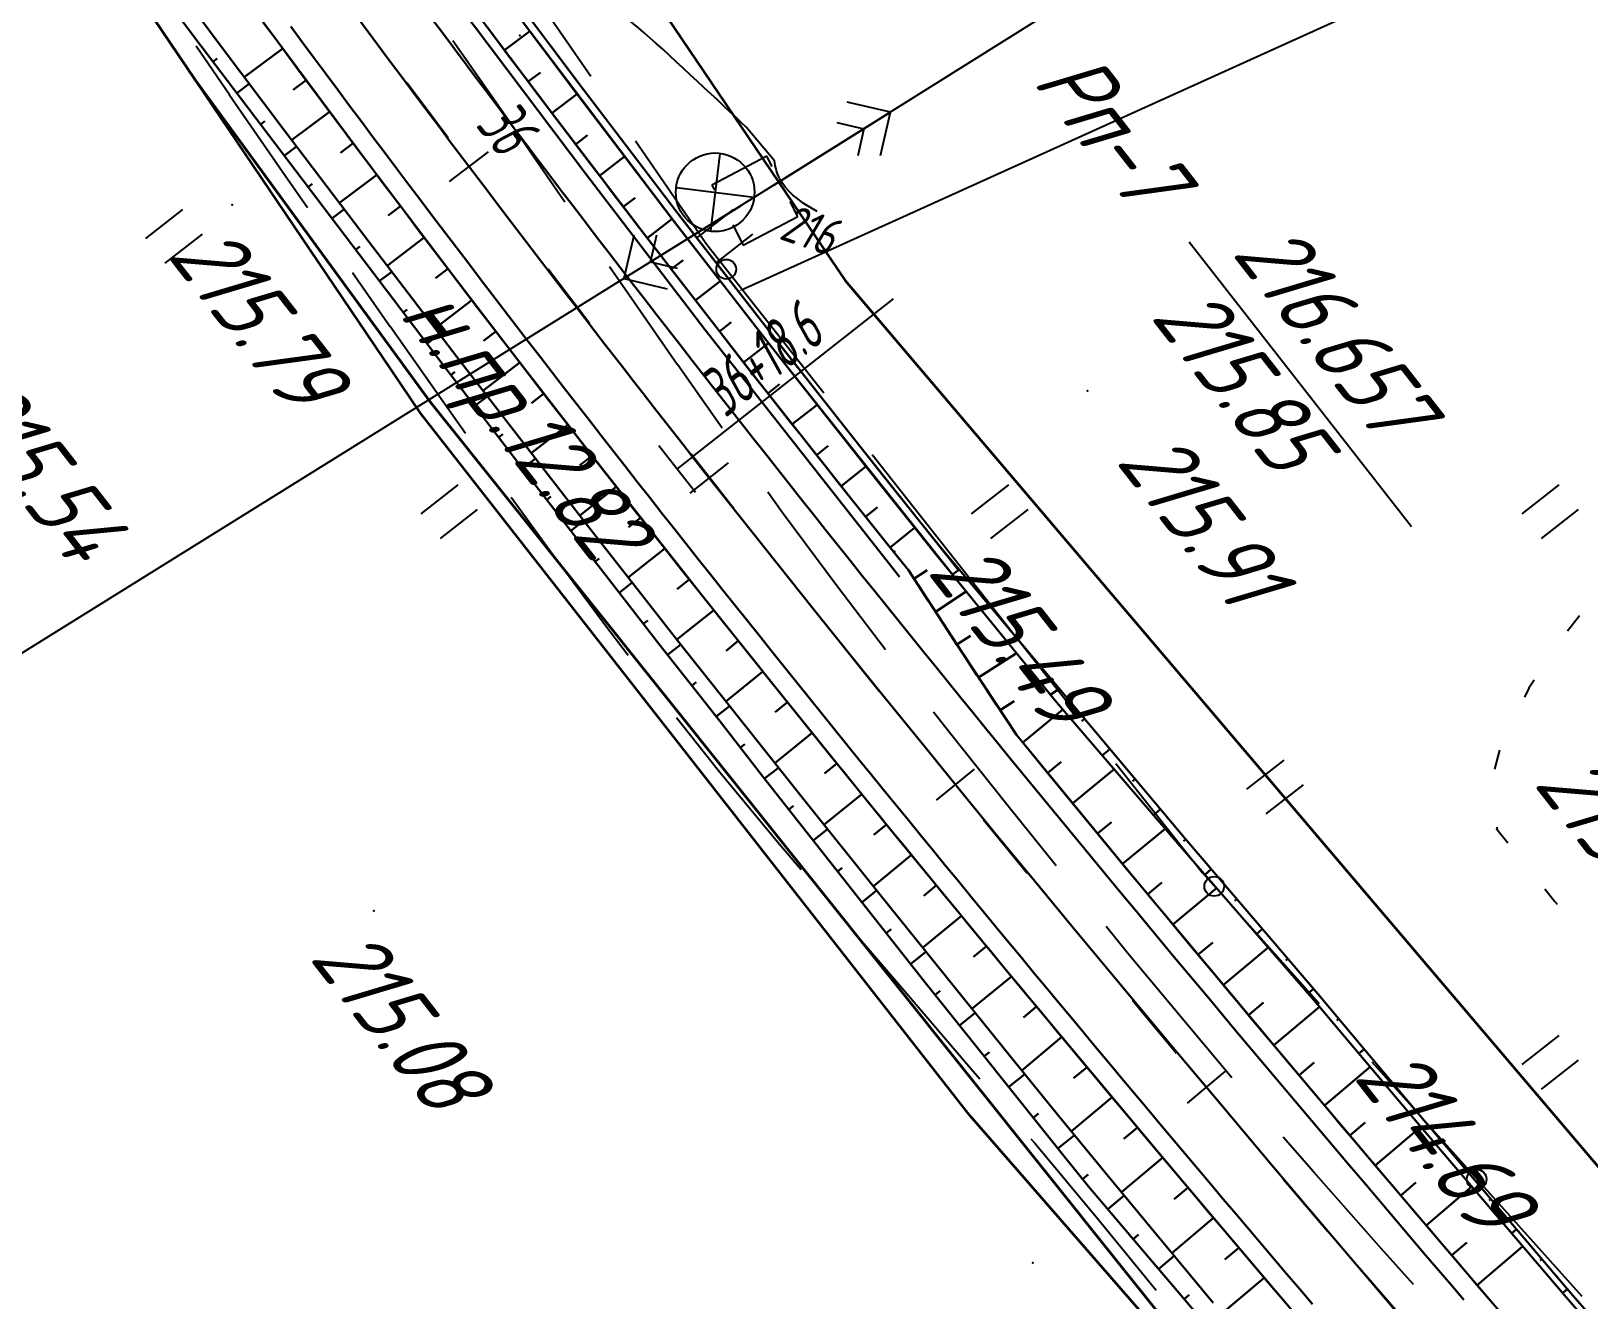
# Model space of a CAD drawing. Header units: millimetres. Extents: x -698 to 8131, y -704 to 4503.
# Drawn here: x 2556.1 to 2635.3, y 2972.9 to 3037.4 of the extents above; entities that cross this region are included whole.
import ezdxf
from ezdxf import colors
from ezdxf.entities.mleader import LeaderData, LeaderLine
from ezdxf.math import Vec2, Vec3

# ---------------------------------------------------------------- set-up
doc = ezdxf.new("R2010")
doc.units = ezdxf.units.MM
doc.linetypes.add('CONTI', pattern=[0])
doc.linetypes.add('STROT', pattern=[1.7, 0.5, -1.2])
for name, color, linetype, lineweight in [('10', 1, 'Continuous', 35), ('КОПИЯ_ОСЬ_13_ОТКОСЫ', 7, 'Continuous', 30), ('Лоток Супер Макси', 80, 'Continuous', 30), ('Огражд-перила', 1, 'ограждение2', 40), ('ОСЬ_ВЕРХ_ПОКРЫТИЯ_ГРАНИЦЫ_ПОЛОС', 7, 'Continuous', 30), ('ОСЬ_ВЕРХ_ПОКРЫТИЯ_ОСЬ', 1, 'Continuous', 30)]:
    doc.layers.add(name, color=color, linetype=linetype, lineweight=lineweight)
for name, color, linetype in [('_Ростелеком', 6, 'Continuous'), ('GOR_BDEFAULT', 212, 'CONTI'), ('NAD_MDEFAULT', 7, 'CONTI'), ('PI_OTDEFAULT', 172, 'CONTI'), ('PI_TTDEFAULT', 5, 'CONTI'), ('PLN_O', 7, 'CONTI'), ('SIT_LDEFAULT', 7, 'CONTI'), ('USLZNDEFAULT', 7, 'CONTI'), ('ZAPSKDEFAULT', 7, 'CONTI'), ('Выноски', 250, 'Continuous'), ('ОСЬ_ВЕРХ_ПОКРЫТИЯ_ОТКОСЫ', 7, 'Continuous'), ('ОСЬ_ВЕРХ_ПОКРЫТИЯ_ПИКЕТЫ', 1, 'Continuous'), ('ОСЬ_ВЕРХ_ПОКРЫТИЯ_РАЗБИВКА_КРИВ', 1, 'Continuous'), ('разметка', 7, 'Continuous')]:
    doc.layers.add(name, color=color, linetype=linetype)
doc.styles.add('eskd', font='isocpeui.ttf', dxfattribs={"width": 1.2})
doc.styles.add('SHRFT', font='isocpeui.ttf', dxfattribs={"width": 3.5})
doc.styles.get("Standard").update_dxf_attribs({"font": 'isocpeui.ttf'})
doc.styles.add('STYLE1', font='isocpeui.ttf', dxfattribs={"width": 0.9})
doc.styles.add('ГОСТ', font='isocpeui.ttf', dxfattribs={"height": 4})
doc.linetypes.add('кабель_связи_проект.', pattern='A,10,-1,["/",STYLE1,S=3,R=0,X=0,Y=-1.5],-4.1', length=15.1)
doc.linetypes.add('ограждение2', pattern='A,0.25,-0.1,[132,ltypeshp.shx,S=0.1,R=0,X=-0.1,Y=0],-0.1,1', length=1.45)

# ---------------------------------------------------------------- blocks, each defined once
blk = doc.blocks.new('BL_2011')
at = {"color": 0}
for p, q in [((0, 0), (0, 2.4)), ((1.6, 0), (1.6, 2.4))]:
    blk.add_line(p, q, dxfattribs=at)
blk = doc.blocks.new('BL_7')
at = {"color": 0}
for p, q in [((-1.4, 1.4), (1.4, -1.4)), ((-1.4, -1.4), (1.4, 1.4))]:
    blk.add_line(p, q, dxfattribs=at)
blk.add_circle((0, 0), 2, dxfattribs=at)

msp = doc.modelspace()

# ---------------------------------------------------------------- linework, layer by layer
at = {"layer": '10'}
for points in [[(2141.803295611162, 3408.073940917063), (2216.553295611162, 3392.803940916579), (2263.273295610901, 3383.663940916914), (2327.333295610957, 3370.89394091643), (2327.943295611292, 3376.593940916616), (2354.993295611106, 3366.483940916281), (2380.913295611032, 3351.073940917063), (2408.593295611199, 3327.213940916728), (2444.313295610938, 3286.753940916765), (2473.713295611311, 3241.113940916169), (2495.673295611274, 3193.463940916728), (2512.753295610883, 3149.973940916504), (2512.753295610883, 3149.973940916504), (2597.503295610883, 3024.693940916244), (2712.633295611236, 2889.223940916504), (2781.313295610938, 2835.203940916952), (2837.993295611106, 2782.753940916765), (2867.963295611311, 2764.363940916169), (2948.253295610883, 2701.493940916989), (2981.853295610976, 2680.243940916989), (3061.583295610957, 2646.563940916355), (3212.79329561092, 2609.873940916877)], [(2700.54329561092, 2872.253940916765), (2645.98329561133, 2933.873940916877), (2603.843295611199, 2982.233940916281), (2584.73329561133, 3006.653940916206), (2575.903295611255, 3017.943940916244), (2574.843295611199, 3019.513940916542), (2545.447431854545, 3062.982344015647), (2518.98329561133, 3099.943940916244), (2500.353295610976, 3115.003940916765), (2486.133295611236, 3135.933940916467), (2472.173295611274, 3192.89394091643), (2452.903295611255, 3232.373940916877), (2449.493295611106, 3239.373940916877), (2421.503295610883, 3277.623940916877), (2391.93329561105, 3307.413940916914), (2338.393295611013, 3338.183940916467), (2299.073295611181, 3355.293940916803), (2224.743295611106, 3370.803940916579), (2162.783295611143, 3383.773940916318), (2086.083295610957, 3399.103940916393)]]:
    msp.add_lwpolyline(points, dxfattribs=at)
at = {"layer": '_Ростелеком', "linetype": 'кабель_связи_проект.', "lineweight": 40, "ltscale": 0.25}
msp.add_lwpolyline([(2116.876156481003, 3393.623534690734), (2299.355841842238, 3355.850462217029), (2338.774586437901, 3338.6578573437), (2391.919747086989, 3307.421727395762), (2421.503295610388, 3277.623940917808), (2449.493295611222, 3239.373940916877), (2449.493295611222, 3239.373940916877), (2459.476743779747, 3220.225919312011), (2472.620299639811, 3193.318393302295), (2491.023295611018, 3138.52394091725), (2518.983295610107, 3099.943940918106), (2545.447431854545, 3062.982344015647), (2564.437854285401, 3034.900728721317), (2576.389516852088, 3018.519705257524), (2615.35607346452, 2969.791587985266), (2659.469522751684, 2919.352421840798), (2688.572642746198, 2886.445778901834), (2711.713444104234, 2861.188269135687)], dxfattribs=at)
at = {"layer": 'GOR_BDEFAULT', "color": 212, "elevation": 216, "flags": 128}
msp.add_lwpolyline([(2596.079031611027, 3028.209671916585), (2595.699031611022, 3028.419670917239), (2595.369031611064, 3028.629677917022), (2595.089031611036, 3028.839676916744), (2594.839031611036, 3029.039673917141), (2594.639031611025, 3029.229676916409), (2594.469031611041, 3029.419670917239), (2594.329031611027, 3029.609673916507), (2594.219031611041, 3029.789673917141), (2594.129031611074, 3029.959671916585), (2594.059031611067, 3030.119675916765), (2594.00903161102, 3030.269676916446), (2593.969031611041, 3030.419670917239), (2593.939031611071, 3030.549675916467), (2593.919031611053, 3030.669670917239), (2593.899031611034, 3030.779671916883), (2592.469031611041, 3032.499672916863), (2592.219031611041, 3032.729676916409), (2591.949031611022, 3032.979676916409), (2591.659031611043, 3033.25967491712), (2591.339031611036, 3033.549675916467), (2591.019031611029, 3033.859673916507), (2590.679031611062, 3034.169670917239), (2590.329031611027, 3034.499672916863), (2589.97903161105, 3034.829674917418), (2589.619031611064, 3035.159676917042), (2589.25903161102, 3035.489678916666), (2588.909031611043, 3035.819672917161), (2588.559031611067, 3036.139672916528), (2588.219031611041, 3036.44967791732), (2587.889031611025, 3036.739678916666), (2587.579031611027, 3037.019676916446), (2587.279031611039, 3037.279671916883), (2586.999031611069, 3037.519676916446), (2586.73903161106, 3037.739678916666), (2586.48903161106, 3037.94967791732), (2586.249031611069, 3038.139672916528), (2586.029031611039, 3038.329674917418), (2585.809031611067, 3038.499672916863), (2585.609031611055, 3038.659676917042), (2585.409031611043, 3038.819672917161), (2585.219031611041, 3038.969673916843), (2585.029031611039, 3039.119675916765), (2584.849031611046, 3039.25967491712), (2584.669031611053, 3039.409676917042), (2584.499031611069, 3039.559677916724), (2584.319031611076, 3039.69967791732), (2584.139031611025, 3039.859673916507), (2583.969031611041, 3040.00967491712), (2583.789031611048, 3040.179672916565), (2583.609031611055, 3040.339676916744), (2583.429031611062, 3040.50967491712), (2583.249031611069, 3040.679672916565), (2583.059031611067, 3040.859673916507), (2582.879031611074, 3041.039673917141), (2582.689031611071, 3041.229676916409), (2582.499031611069, 3041.419670917239), (2582.309031611067, 3041.609673916507), (2582.109031611055, 3041.809677916724), (2581.909031611043, 3042.00967491712), (2581.709031611032, 3042.209671916585), (2581.499031611069, 3042.419670917239), (2581.299031611057, 3042.629677917022), (2581.079031611027, 3042.84967191625), (2580.869031611064, 3043.069672917161), (2580.649031611034, 3043.289673917141), (2580.429031611062, 3043.519676916446), (2580.199031611022, 3043.749672916863), (2579.969031611041, 3043.979676916409), (2579.73903161106, 3044.219673916843), (2579.499031611069, 3044.459671916585), (2579.25903161102, 3044.69967791732), (2579.019031611029, 3044.94967791732), (2578.769031611029, 3045.19967791732), (2578.519031611029, 3045.44967791732), (2578.25903161102, 3045.709671916585), (2578.00903161102, 3045.969673916843), (2577.73903161106, 3046.239678916666), (2577.47903161105, 3046.50967491712), (2577.209031611032, 3046.779671916883), (2576.949031611022, 3047.049675916467), (2576.679031611062, 3047.329674917418), (2576.409031611043, 3047.59967191625), (2576.139031611025, 3047.869675916765), (2575.869031611064, 3048.149674916785), (2575.599031611046, 3048.419670917239), (2575.339031611036, 3048.689675917063), (2575.079031611027, 3048.94967791732), (2574.819031611076, 3049.209671916585), (2574.559031611067, 3049.469673916843), (2574.309031611067, 3049.719673916843), (2574.059031611067, 3049.969673916843), (2573.819031611076, 3050.209671916585), (2573.579031611027, 3050.44967791732), (2573.349031611046, 3050.679672916565), (2573.119031611064, 3050.899674916785), (2572.899031611034, 3051.119675916765), (2572.679031611062, 3051.339676916744), (2572.459031611032, 3051.549675916467), (2572.23903161106, 3051.769676916446), (2572.029031611039, 3051.979676916409), (2571.809031611067, 3052.189675917063), (2571.599031611046, 3052.399674916785), (2571.389031611025, 3052.609673916507), (2571.179031611062, 3052.819672917161), (2570.959031611032, 3053.039673917141), (2570.749031611069, 3053.249672916863), (2570.529031611039, 3053.469673916843), (2570.319031611076, 3053.689675917063), (2570.099031611046, 3053.909676917042), (2569.879031611074, 3054.139672916528), (2569.659031611043, 3054.359673916507), (2569.449031611022, 3054.579674917418), (2569.22903161105, 3054.809677916724), (2569.019031611029, 3055.029671916883), (2568.809031611067, 3055.249672916863), (2568.599031611046, 3055.459671916585), (2568.389031611025, 3055.669670917239), (2568.189031611071, 3055.879677917022), (2567.999031611069, 3056.089676916744), (2567.799031611057, 3056.289673917141), (2567.619031611064, 3056.479676916409), (2567.439031611071, 3056.669670917239), (2567.25903161102, 3056.839676916744), (2567.099031611046, 3057.019676916446), (2566.929031611062, 3057.179672916565), (2566.779031611039, 3057.339676916744), (2566.629031611074, 3057.489678916666), (2566.48903161106, 3057.629677917022), (2566.359031611055, 3057.769676916446), (2566.22903161105, 3057.899674916785), (2566.119031611064, 3058.019676916446), (2566.00903161102, 3058.129677917022), (2565.909031611043, 3058.229676916409), (2565.809031611067, 3058.319672917161), (2565.72903161105, 3058.409676917042), (2565.659031611043, 3058.479676916409)], dxfattribs=at)
at = {"layer": 'NAD_MDEFAULT', "color": 0}
msp.add_line((2614.993733611065, 3026.664251917187), (2626.306513611044, 3012.184553916711), dxfattribs=at)
at = {"layer": 'PI_TTDEFAULT', "color": 5}
for p in [(2580.949031611022, 3037.159676917042, 215.868), (2566.319031611076, 3028.539673917141, 215.794), (2609.819031611076, 3019.089676916744, 215.912), (2600.00903161102, 3010.919670917239, 215.491), (2630.649031611034, 2996.799675916467, 215.449), (2573.529031611039, 2992.639672916528, 215.081), (2607.049031611057, 2974.739678916666, 214.842)]:
    msp.add_point(p, dxfattribs=at)
at = {"layer": 'PLN_O'}
for p, q in [((2575.47903161105, 3048.249672916863), (2584.569031611076, 3035.079674917418)), ((2586.839031611036, 3031.789673917141), (2590.469031611041, 3026.519676916446)), ((2590.469031611041, 3026.519676916446), (2596.409031611043, 3018.989678916666)), ((2598.879031611074, 3015.839676916744), (2608.789031611048, 3003.279671916883)), ((2611.269031611029, 3000.139672916528), (2615.669031611053, 2994.569672917161)), ((2615.669031611053, 2994.569672917161), (2621.609031611055, 2987.939675917063)), ((2624.279031611039, 2984.959671916585), (2634.959031611032, 2973.049675916467))]:
    msp.add_line(p, q, dxfattribs=at)
for centre in [(2591.449031611022, 3025.269676916446), (2616.269031611029, 2993.889672916528), (2629.619031611064, 2978.999672916863)]:
    msp.add_circle(centre, 0.5, dxfattribs=at)
at = {"layer": 'SIT_LDEFAULT', "color": 7}
for p, q in [((2627.109031611055, 3050.379677917022), (2593.029031611039, 3029.00967491712)), ((2578.419031611053, 3035.629677917022), (2577.539031611048, 3036.879677917022)), ((2564.48903161106, 3036.629677917022), (2566.179031611062, 3034.149674916785)), ((2581.079031611027, 3031.839676916744), (2578.429031611062, 3035.629677917022)), ((2566.169031611053, 3034.149674916785), (2569.019031611029, 3030.029671916883)), ((2599.809031611067, 3033.25967491712), (2597.599031611046, 3033.769676916446)), ((2593.879031611074, 3029.539673917141), (2599.809031611067, 3033.25967491712)), ((2599.299031611057, 3031.049675916467), (2599.809031611067, 3033.25967491712)), ((2597.069031611076, 3032.729676916409), (2598.449031611022, 3032.409676917042)), ((2598.449031611022, 3032.409676917042), (2598.139031611025, 3031.029671916883)), ((2583.249031611069, 3028.679672916565), (2581.069031611076, 3031.829674917418)), ((2593.519031611029, 3031.00967491712), (2590.719031611041, 3029.549675916467)), ((2593.789031611048, 3030.489678916666), (2593.519031611029, 3031.00967491712)), ((2569.019031611029, 3030.029671916883), (2570.159031611043, 3028.399674916785)), ((2593.029031611039, 3029.00967491712), (2389.099031611046, 2902.179672916565)), ((2590.719031611041, 3029.549675916467), (2590.789031611048, 3029.429672916565)), ((2590.779031611039, 3029.429672916565), (2590.849031611046, 3029.299675916467)), ((2592.179031611062, 3028.479676916409), (2586.23903161106, 3024.789673917141)), ((2595.099031611046, 3027.94967791732), (2594.709031611032, 3028.709671916585)), ((2591.779031611039, 3027.529671916883), (2592.309031611067, 3026.499672916863)), ((2592.309031611067, 3026.499672916863), (2595.099031611046, 3027.94967791732)), ((2586.749031611069, 3026.989678916666), (2586.23903161106, 3024.789673917141)), ((2587.599031611046, 3025.629677917022), (2587.919031611053, 3027.00967491712)), ((2588.969031611041, 3025.309677916724), (2587.599031611046, 3025.629677917022)), ((2572.439031611071, 3025.109673916507), (2574.349031611046, 3022.369675916765)), ((2586.329031611027, 3024.219673916843), (2585.519031611029, 3025.389672916528)), ((2586.23903161106, 3024.789673917141), (2588.439031611071, 3024.269676916446)), ((2588.959031611032, 3020.419670917239), (2586.329031611027, 3024.219673916843)), ((2574.359031611055, 3022.369675916765), (2577.059031611067, 3018.539673917141)), ((2591.249031611069, 3017.179672916565), (2588.969031611041, 3020.429672916565)), ((2577.049031611057, 3018.539673917141), (2578.189031611071, 3016.929672916565)), ((2594.319031611076, 3012.879677917022), (2593.569031611076, 3013.929672916565)), ((2580.50903161102, 3013.679672916565), (2582.48903161106, 3010.94967791732)), ((2597.069031611076, 3009.169670917239), (2594.319031611076, 3012.879677917022)), ((2582.48903161106, 3010.94967791732), (2585.269031611029, 3007.19967791732)), ((2599.549031611057, 3005.919670917239), (2597.069031611076, 3009.169670917239)), ((2634.849031611046, 3007.649674916785), (2634.23903161106, 3006.859673916507)), ((2585.269031611029, 3007.19967791732), (2586.469031611041, 3005.639672916528)), ((2632.549031611057, 3004.369675916765), (2632.279031611039, 3003.959671916585)), ((2632.279031611039, 3003.959671916585), (2632.049031611057, 3003.50967491712)), ((2602.799031611057, 3001.719673916843), (2601.999031611069, 3002.749672916863)), ((2588.919031611053, 3002.469673916843), (2591.059031611067, 2999.779671916883)), ((2605.789031611048, 2997.959671916585), (2602.809031611067, 3001.719673916843)), ((2630.779031611039, 3000.809677916724), (2630.519031611029, 2999.839676916744)), ((2591.059031611067, 2999.779671916883), (2594.159031611043, 2996.039673917141)), ((2608.23903161106, 2994.929672916565), (2605.789031611048, 2997.959671916585)), ((2630.639031611025, 2996.899674916785), (2630.659031611043, 2996.799675916467)), ((2630.649031611034, 2996.799675916467), (2631.199031611022, 2996.09967191625)), ((2594.159031611043, 2996.039673917141), (2595.25903161102, 2994.749672916863)), ((2633.079031611027, 2993.75967491712), (2633.569031611076, 2993.139672916528)), ((2633.569031611076, 2993.139672916528), (2633.709031611032, 2992.979676916409)), ((2597.839031611036, 2991.69967791732), (2600.619031611064, 2988.44967791732)), ((2611.899031611034, 2990.459671916585), (2610.769031611029, 2991.839676916744)), ((2614.999031611069, 2986.749672916863), (2611.899031611034, 2990.459671916585)), ((2600.619031611064, 2988.44967791732), (2603.899031611034, 2984.629677917022)), ((2617.169031611053, 2984.159676917042), (2614.98903161106, 2986.739678916666)), ((2603.899031611034, 2984.629677917022), (2604.349031611046, 2984.09967191625)), ((2606.949031611022, 2981.059677916724), (2607.159031611043, 2980.809677916724)), ((2607.159031611043, 2980.809677916724), (2610.349031611046, 2976.989678916666)), ((2621.329031611027, 2979.34967191625), (2619.779031611039, 2981.129677917022)), ((2624.75903161102, 2975.479676916409), (2621.329031611027, 2979.34967191625)), ((2610.349031611046, 2976.989678916666), (2613.319031611076, 2973.359673916507)), ((2626.409031611043, 2973.639672916528), (2624.75903161102, 2975.479676916409))]:
    msp.add_line(p, q, dxfattribs=at)
at = {"layer": 'КОПИЯ_ОСЬ_13_ОТКОСЫ'}
for points in [[(2553.310199446181, 3072.184972728748), (2555.467914289931, 3069.05570026781), (2560.906390852431, 3061.24466511156), (2565.862689680556, 3054.249669994373), (2570.878802961806, 3047.297521556873), (2574.222064680556, 3043.57620808031), (2577.583881086806, 3039.871740306873), (2582.577289289931, 3033.214147533435), (2587.626117414931, 3026.598546947498), (2592.729877180556, 3020.025182689685), (2597.888324446181, 3013.494787181873), (2599.582172102431, 3011.373327220935), (2600.714496321181, 3009.961217845935), (2603.452045149306, 3005.771764720935), (2606.209125227431, 3001.591222728748), (2612.243549055556, 2994.259557689685), (2619.550677961806, 2985.509923900623), (2622.000629133681, 2982.603795970935), (2625.071674055556, 2978.977453197498), (2628.151996321181, 2975.357580150623), (2631.859027571181, 2971.021398509998)], [(2555.423993816445, 3050.835687191371), (2556.418075042156, 3049.364886647235), (2556.418075044048, 3049.364886644441), (2557.27746663978, 3048.164230590831), (2561.208680018686, 3042.746902709972), (2562.399964198374, 3041.124252563488), (2565.66760335853, 3036.72544885255), (2568.958863124155, 3032.344284301769), (2573.291321620249, 3026.647964721691), (2577.963440760874, 3020.529098754894), (2582.681519374155, 3014.445602661144), (2584.210877284311, 3012.479721313488), (2587.280579432749, 3008.554153686534), (2588.976014003061, 3006.396896606456), (2590.676697596811, 3004.244278198253), (2595.254090174936, 2998.481857543956), (2599.272400721811, 2993.451492553722), (2605.885071620249, 2985.261795288097), (2608.303284510874, 2982.296768432628), (2610.727845057749, 2979.338150268566), (2613.160706385874, 2976.387466674816), (2616.209534510874, 2972.707168823253)], [(2563.172700639223, 3044.305546797026), (2567.609008306017, 3038.224220856238), (2573.174437993517, 3030.740822418738), (2578.808227056017, 3023.3088155828), (2584.510375493517, 3015.929054840613), (2590.280150884142, 3008.601906403113), (2593.714232915392, 3004.310036285925), (2597.163939946642, 3000.030739410925), (2600.014037602892, 2996.5295187078), (2606.084105962267, 2989.154396637488), (2613.428588384142, 2980.360329254675), (2615.889281743517, 2977.44113980155), (2618.973266118517, 2973.799904449988), (2622.064818852892, 2970.166481598425)], [(2578.818984244999, 3040.891600201983), (2583.853258974579, 3034.1795210579), (2588.89399081913, 3027.574529222358), (2593.989565252579, 3021.01170722596), (2599.141276981643, 3014.489838647801), (2600.831471695876, 3012.372953815531), (2602.011377129724, 3010.901506417576)], [(2579.138979316418, 3041.131606773618), (2584.172251395727, 3034.420864439714), (2589.210959170179, 3027.818524791073), (2594.304487270585, 3021.258338360261), (2599.454515115494, 3014.738601514283), (2601.143796594222, 3012.622860464412), (2602.323440212253, 3011.151739574183)], [(2562.940874949758, 3039.014721028652), (2564.750794276499, 3036.60630822755), (2567.796570643686, 3032.594894653331), (2577.029663905405, 3020.418960815441), (2581.432862147592, 3014.692947631847), (2583.55090413978, 3011.962082153331), (2584.061219081186, 3011.306320434581), (2584.930725917124, 3010.196304565441), (2588.024475917124, 3006.225082641613), (2591.136536463999, 3002.268203979503), (2593.303894862436, 2999.491256958019), (2597.393128260874, 2994.281509643566), (2601.499329432749, 2989.085159545909), (2608.677430018686, 2980.114700561534), (2609.879578456186, 2978.625381713878), (2612.352356776499, 2975.705276733409), (2615.450867518686, 2972.063675170909)], [(2580.174213118056, 3036.403478588123), (2581.461035022649, 3037.369016538519)], [(2565.346253260874, 3035.818771606456), (2565.562012538217, 3035.982101684581)], [(2568.894164556017, 3036.483498199988), (2566.934203618517, 3035.033547028113)], [(2581.376117414931, 3034.804967845935), (2581.996478743056, 3035.272130931873)], [(2566.554871424936, 3034.225265747081), (2567.18274007728, 3034.702469116222)], [(2570.085326665392, 3034.876808746863), (2569.432982915392, 3034.39231167655)], [(2582.581195539931, 3033.208776439685), (2583.857317527922, 3034.174203038361)], [(2567.766663417124, 3032.634170776378), (2567.975586756967, 3032.793625122081)], [(2571.279418462267, 3033.272560699988), (2569.348510259142, 3031.832008942175)], [(2583.789691633681, 3031.615026439685), (2584.399066633681, 3032.07816120531)], [(2568.975403651499, 3031.040756469738), (2569.593628749155, 3031.509689575206)], [(2572.476928227892, 3031.670754059363), (2571.834105962267, 3031.189308746863)], [(2585.001117414931, 3030.023717845935), (2586.280118134417, 3030.999549294036)], [(2570.184021815561, 3029.447281127941), (2570.390137538217, 3029.603592163097)], [(2573.677611821642, 3030.071144684363), (2571.775756352892, 3028.640724762488)], [(2586.215717024306, 3028.434850658435), (2586.822162336806, 3028.89945026781)], [(2571.39270101478, 3027.853805786144), (2572.015137538217, 3028.325912719738)], [(2574.881225102892, 3028.473976715613), (2574.248412602892, 3027.995949371863)], [(2587.433734602431, 3026.848424877185), (2588.703002980843, 3027.824785168428)], [(2572.601319178842, 3026.260330444347), (2572.808777674936, 3026.417709594738)], [(2576.088256352892, 3026.879250153113), (2574.201537602892, 3025.4484640203)], [(2588.654681868056, 3025.264440502185), (2589.257953352431, 3025.730382884998)], [(2573.805725917124, 3024.663650756847), (2574.436097010874, 3025.139877563488)], [(2577.298217290392, 3025.28684292655), (2576.670287602892, 3024.808571442175)], [(2589.879047102431, 3023.682897533435), (2591.150038381214, 3024.668862990249)], [(2578.511596196642, 3023.696755035925), (2576.633666509142, 3022.2609640203)], [(2575.012879237436, 3023.069046264659), (2575.222718104624, 3023.228164917003)], [(2591.106342024306, 3022.103795970935), (2591.706195539931, 3022.570959056873)], [(2576.223084315561, 3021.476730590831), (2576.861878260874, 3021.963180786144)], [(2579.727904790392, 3022.10910855155), (2579.102904790392, 3021.629372223425)], [(2592.337054914931, 3020.527257884998), (2593.599239275112, 3021.514425800327)], [(2580.947387212267, 3020.523903473425), (2579.078246587267, 3019.083107574988)], [(2577.436280116342, 3019.886703735363), (2577.648926600717, 3020.049270874034)], [(2593.570697493056, 3018.953039134998), (2594.166644758681, 3019.421056713123)], [(2578.652527674936, 3018.299026733409), (2579.300049647592, 3018.796036010753)], [(2582.169799321642, 3018.94113980155), (2581.547729009142, 3018.45969448905)], [(2594.807513899306, 3017.38138386156), (2596.070471507488, 3018.377360073995)], [(2583.395629399767, 3017.360695465613), (2581.535277837267, 3015.914894684363)], [(2579.871765956186, 3016.713669067394), (2580.087342128061, 3016.87974572755)], [(2596.047504133681, 3015.812169994373), (2596.641498274306, 3016.282628978748)], [(2581.094055995249, 3015.130630737316), (2581.750550135874, 3015.638504272472)], [(2584.624389165392, 3015.782814606238), (2584.005248540392, 3015.299660309363)], [(2597.290668196181, 3014.245519603748), (2598.545919812595, 3015.243537888076)], [(2585.856322759142, 3014.2072530828), (2583.999145024767, 3012.752052887488)], [(2582.319397792124, 3013.549911743175), (2582.538025721811, 3013.719497924816)], [(2598.537494368056, 3012.68167683031), (2599.144427961806, 3013.166295970935)], [(2583.545105799936, 3011.969558959972), (2584.207886561655, 3012.483566528331)], [(2587.091430181017, 3012.634132965613), (2586.473266118517, 3012.147804840613)], [(2599.786029524306, 3011.11917683031), (2601.03420698863, 3012.120124808658)], [(2584.776306971811, 3010.393448120128), (2584.996399745249, 3010.565841918956)], [(2588.329467290392, 3011.063454254675), (2586.468139165392, 3009.593117340613)], [(2602.011377129724, 3010.901506417576), (2608.252826399306, 3003.260900463123), (2614.420551008681, 2996.063878978748), (2621.263080305556, 2988.189611400623), (2623.706927961806, 2985.287267650623), (2626.771381086806, 2981.665319408435), (2634.163715071181, 2972.996252025623), (2638.519672102431, 2967.971349681873)], [(2602.011377129724, 3010.901506417576), (2608.252759628396, 3003.260945176851), (2614.420514755349, 2996.063908433687), (2621.263013534646, 2988.189640855562), (2623.706983261209, 2985.287236070405), (2626.771329574685, 2981.665287828218), (2634.163617782693, 2972.996250962984), (2638.519651107888, 2967.971348619234)], [(2602.323440212253, 3011.151739574183), (2614.765729599099, 2996.350041246187), (2621.540937118631, 2988.423130845796), (2623.977262191873, 2985.515324449312), (2627.03216331492, 2981.886509752046), (2634.402051620584, 2973.20056614853), (2638.786908798318, 2968.201481675874)], [(2600.996722883681, 3009.529577220935), (2601.662494368056, 3009.964635814685)], [(2586.003846034311, 3008.814468627941), (2586.671082362436, 3009.333542114269)], [(2589.570678227892, 3009.495216949988), (2588.951293462267, 3009.003883942175)], [(2602.090717024306, 3007.855260814685), (2603.661396262081, 3008.881589799333)], [(2587.233338221811, 3007.236984497081), (2587.455384120249, 3007.410415893566)], [(2590.815795415392, 3007.930153473425), (2588.944701665392, 3006.4367452703)], [(2603.184711164931, 3006.181066478748), (2603.869037336806, 3006.628332103748)], [(2588.465638026499, 3005.661789184581), (2589.139588221811, 3006.189956909191)], [(2592.064574712267, 3006.367775543738), (2591.441527837267, 3005.869118317175)], [(2604.284076399306, 3004.51029011156), (2606.216583688472, 3005.753611291904)], [(2589.700867518686, 3004.088821655284), (2589.925232753061, 3004.265304809581)], [(2593.315062993517, 3004.806984528113), (2591.430785649767, 3003.294899567175)], [(2608.414594345193, 3003.957371568452), (2607.975644760232, 3003.661152696382)], [(2590.939026698374, 3002.518142944347), (2591.620423182749, 3003.056259399425)], [(2594.567992681017, 3003.248024567175), (2593.940551274767, 3002.743141754675)], [(2605.385150618056, 3002.840612377185), (2606.095355696181, 3003.30911823656)], [(2606.528949446181, 3001.20267292406), (2608.574115461806, 3002.885900463123)], [(2609.666303329568, 3002.399983262788), (2609.53133934031, 3002.286213731538)], [(2592.171082362436, 3000.942703491222), (2592.399231776499, 3001.120773559581)], [(2595.822631352892, 3001.6906515203), (2593.922973149767, 3000.157692535925)], [(2610.955274276834, 3000.870747422945), (2610.575483017068, 3000.550618028413)], [(2593.401795253061, 2999.366195922863), (2594.110901698374, 2999.920974975597)], [(2597.079711431017, 3000.134865387488), (2596.447143071642, 2999.623146637488)], [(2607.799945539931, 2999.658361400623), (2608.481586164931, 3000.219518627185)], [(2609.070941633681, 2998.114171947498), (2611.177631086806, 2999.848058666248)], [(2612.244245224099, 2999.34152684189), (2612.117643051248, 2999.234806871187)], [(2594.634949549936, 2997.791610961925), (2594.871155604624, 2997.976791625988)], [(2598.341918462267, 2998.583595856238), (2596.421508306017, 2997.020363434363)], [(2610.341937727431, 2996.569982494373), (2611.044086164931, 2997.147863353748)], [(2613.533216171365, 2997.812291002046), (2613.178449325662, 2997.513249253999)], [(2595.869690760874, 2996.218277221691), (2596.602478846811, 2996.793899780284)], [(2599.604613774767, 2997.032570465613), (2598.964477056017, 2996.51145230155)], [(2611.612933821181, 2995.025670970935), (2613.780902571181, 2996.810216869373)], [(2614.822660141092, 2996.283436631929), (2614.705091171365, 2996.182957505952)], [(2597.106018885874, 2994.646133667003), (2597.350037440561, 2994.838272338878)], [(2600.872924321642, 2995.48606167655), (2598.926635259142, 2993.884255035925)], [(2616.122098617654, 2994.763096666109), (2615.794324569802, 2994.482945298921)], [(2602.143920415392, 2993.941872223425), (2601.494994634142, 2993.40793667655)], [(2612.889545149306, 2993.486120189685), (2613.607806868056, 2994.086095775623)], [(2598.343811854624, 2993.075271850597), (2599.097840174936, 2993.669998413097)], [(2614.171527571181, 2991.951086009998), (2616.386859602431, 2993.801183666248)], [(2617.421552353006, 2993.242756700288), (2617.312284164529, 2993.149372911226)], [(2603.414916509142, 2992.3976827703), (2601.437377446642, 2990.770119293738)], [(2599.583313807749, 2991.505569702159), (2599.834412440561, 2991.704056030284)], [(2618.721006088357, 2991.722416734468), (2618.418088607888, 2991.463536119234)], [(2604.685668462267, 2990.853371246863), (2604.026732915392, 2990.310890778113)], [(2615.453509993056, 2990.415929759998), (2616.191791243056, 2991.03275104906)], [(2616.735492414931, 2988.88089558031), (2619.010883039931, 2990.78128620531)], [(2600.824158534311, 2989.937149292003), (2601.608460292124, 2990.558304077159)], [(2620.02044456492, 2990.202092027437), (2619.919477157693, 2990.115788316499)], [(2605.956664556017, 2989.309181793738), (2603.950316899767, 2987.65793667655)], [(2602.069764003061, 2988.372329956066), (2602.330139979624, 2988.580703979503)], [(2621.319898300271, 2988.681736802827), (2621.041867904763, 2988.444096421968)], [(2607.237670415392, 2987.77317105155), (2606.572875493517, 2987.2179952703)], [(2618.017474836806, 2987.345861400623), (2618.776019758681, 2987.979284252185)], [(2619.299457258681, 2985.810827220935), (2621.628314680556, 2987.755773509998)], [(2603.319275721811, 2986.810745483409), (2604.118225917124, 2987.450027709972)], [(2622.606900863748, 2987.150883531343), (2622.513456039529, 2987.072575425874)], [(2608.519652837267, 2986.238136871863), (2606.478881352892, 2984.533791168738)], [(2604.568909510874, 2985.249161010753), (2604.835266932749, 2985.462234741222)], [(2623.89137046824, 2985.617863511812), (2623.620023422342, 2985.39050755478)], [(2609.801635259142, 2984.703102692175), (2609.121459477892, 2984.1349874578)], [(2620.587299055556, 2984.280431713123), (2621.360492414931, 2984.932287181873)], [(2621.876117414931, 2982.751256908435), (2624.197162336806, 2984.707799877185)], [(2605.818421229624, 2983.687515502941), (2606.635681971811, 2984.341507202159)], [(2625.179166488748, 2984.08762059189), (2625.088895492654, 2984.011631822359)], [(2611.083617681017, 2983.167946442175), (2609.009154790392, 2981.435402496863)], [(2607.068055018686, 2982.125931030284), (2607.340393885874, 2982.343948608409)], [(2626.467191391092, 2982.557621812593), (2626.203916244607, 2982.335972642671)], [(2608.317566737436, 2980.564346557628), (2609.166443690561, 2981.243545776378)], [(2612.365600102892, 2981.632912262488), (2611.674193852892, 2981.05539761405)], [(2623.168353743056, 2981.224767650623), (2623.940570539931, 2981.878698314685)], [(2624.461078352431, 2979.698522533435), (2626.776263899306, 2981.659460033435)], [(2627.75855796824, 2981.030400132905), (2627.671079330545, 2980.956181382905)], [(2613.649047368517, 2980.0988546453), (2611.555541509142, 2978.3342062078)], [(2609.571839198374, 2979.006546264659), (2609.853821620249, 2979.234146362316)], [(2629.05250328074, 2979.505375718843), (2628.797589950662, 2979.289067125093)], [(2610.855530604624, 2977.472915893566), (2611.685974940561, 2978.176162963878)], [(2614.937865727892, 2978.569679840613), (2614.240111821642, 2977.981545074988)], [(2625.755511946181, 2978.173986400623), (2626.525775618056, 2978.829381908435)], [(2627.051654524306, 2976.650793041248), (2629.367084211806, 2978.62112995531)], [(2630.346463852029, 2977.98035130478), (2630.26148765574, 2977.908268785249)], [(2616.227904790392, 2977.041359528113), (2614.107055181017, 2975.245094879675)], [(2612.148011073374, 2975.946670776378), (2612.424744471811, 2976.181106811534)], [(2628.348285383681, 2975.128087963123), (2629.118549055556, 2975.78665729906)], [(2631.640424423318, 2976.455326890718), (2631.392987899881, 2976.245396470796)], [(2613.443421229624, 2974.422989135753), (2614.232239588999, 2975.094070678722)], [(2617.520385259142, 2975.515114410925), (2616.813598149767, 2974.916359528113)], [(2629.647845930556, 2973.607824291248), (2631.957904524306, 2975.582799877185)], [(2632.934369735818, 2974.930332994234), (2632.851895980935, 2974.860356187593)], [(2618.813109868517, 2973.988869293738), (2616.661010259142, 2972.166359528113)], [(2634.228330307107, 2973.405308580171), (2633.988401107888, 2973.201725816499)], [(2614.739563807749, 2972.899734741222), (2615.002381190561, 2973.123428588878)]]:
    msp.add_lwpolyline(points, dxfattribs=at)
at = {"layer": 'Лоток Супер Макси', "ltscale": 7}
msp.add_lwpolyline([(2579.064863816855, 3040.56377479821), (2581.461035022416, 3037.369016538519), (2588.703002980843, 3027.824785168428), (2593.599239274734, 3021.514425800327), (2602.963136583674, 3009.737468463514), (2603.261254903531, 3009.964340026635), (2597.85296181734, 3016.766106289956), (2593.733058987787, 3021.994306827109), (2588.836546526776, 3028.309126657579), (2583.959385189539, 3034.704673906002), (2579.39333643222, 3040.792478461895)], close=True, dxfattribs=at)
at = {"layer": 'Огражд-перила', "color": 1, "lineweight": 30, "ltscale": 7}
msp.add_lwpolyline([(2577.066037991221, 3039.720082017738), (2584.287867751342, 3030.136493184749), (2590.367803219144, 3022.197073513787), (2600.258324137007, 3009.620206019055)], dxfattribs=at)
at = {"layer": 'ОСЬ_ВЕРХ_ПОКРЫТИЯ_ГРАНИЦЫ_ПОЛОС', "linetype": 'Continuous', "lineweight": 30}
for points in [[(2619.856846967208, 2972.759660433192), (2619.208121516325, 2973.523136184696), (2618.559742353527, 2974.286958513926), (2617.911717309375, 2975.051133730594), (2617.26405421434, 2975.815668154653), (2616.616760915718, 2976.580568084638), (2615.969845268139, 2977.345839819085), (2615.32331514247, 2978.111489627655), (2614.677178416567, 2978.877523778151), (2614.031442978498, 2979.643948533717), (2613.386116733212, 2980.410770129557), (2612.741207593053, 2981.177994799014), (2612.096723484186, 2981.945628759596), (2611.452672342877, 2982.713678220432), (2610.809062121893, 2983.482149368297), (2610.165900782178, 2984.251048383448), (2609.523196299901, 2985.020381430309), (2608.880956662111, 2985.79015466306), (2608.239189871461, 2986.560374214459), (2607.597903941778, 2987.331046208884), (2606.957106901702, 2988.102176752087), (2606.316806789944, 2988.873771944228), (2605.677011665268, 2989.645837853808), (2605.037729594964, 2990.41838054746), (2604.398968661777, 2991.191406073194), (2603.760736964867, 2991.964920456666), (2603.123042612124, 2992.738929723535), (2602.485893736381, 2993.513439854752), (2601.849298471518, 2994.288456849899), (2601.213264978482, 2995.063986664783), (2600.577801427766, 2995.840035244036), (2599.942916004298, 2996.616608522977), (2599.308616910615, 2997.393712412711), (2598.674912363951, 2998.171352808509), (2598.041810599118, 2998.949535580497), (2597.409319860997, 2999.728266598802), (2596.777448419851, 3000.507551690709), (2596.146204554263, 3001.287396679777), (2595.515596562056, 3002.067807368148), (2594.885632757496, 3002.848789537471), (2594.256321472922, 3003.630348946113), (2593.627671055167, 3004.41249133661), (2592.999689868031, 3005.195222434733), (2592.372386296154, 3005.978547933657), (2591.745768737563, 3006.762473514449), (2591.119845608793, 3007.547004838619), (2590.494625343961, 3008.332147544395), (2589.870116397351, 3009.117907240201), (2589.246327237101, 3009.90428952701), (2588.623266352186, 3010.691299972269), (2588.000942250123, 3011.478944123868), (2587.379363454083, 3012.267227509204), (2586.758538507498, 3013.056155635189), (2586.138480897693, 3013.845726616826), (2585.519210446006, 3014.635920588072), (2584.900730433719, 3015.426733425963), (2584.283041499488, 3016.218164311867), (2583.666144260022, 3017.010212457884), (2583.050039333253, 3017.802877066802), (2582.434727332575, 3018.596157354448), (2581.820208876821, 3019.390052518952), (2581.206484578133, 3020.184561770554), (2580.593555049583, 3020.979684318561), (2579.981420907299, 3021.775419357378), (2579.37008275894, 3022.571766103763), (2578.759541219004, 3023.368723753985), (2578.149796897012, 3024.166291512694), (2577.540850403127, 3024.964468579884), (2576.932702344688, 3025.763254163001), (2576.325353330865, 3026.562647462036), (2575.718803970105, 3027.362647671398), (2575.113054865933, 3028.163254000392), (2574.508106626823, 3028.964465641562), (2573.903959855777, 3029.766281798627), (2573.300615159087, 3030.568701664131), (2572.698073136669, 3031.371724443655), (2572.096334395514, 3032.175349322293), (2571.495399532074, 3032.979575511213), (2570.89526915104, 3033.784402196441), (2570.295943851545, 3034.589828575175), (2569.69742423298, 3035.39585383996), (2569.099710891305, 3036.202477195445), (2568.502804427835, 3037.00969782393), (2567.906705438558, 3037.817514917958)], [(2621.267350954635, 2972.644760240946), (2620.618589914511, 2973.407539806474), (2619.970173659085, 2974.170651845779), (2619.32210999153, 2974.934102689992), (2618.674406725177, 2975.697898645099), (2618.027071683629, 2976.462046017084), (2617.380112700883, 2977.226551097031), (2616.7335376217, 2977.991420169506), (2616.087354301379, 2978.756659499515), (2615.441570606481, 2979.522275342751), (2614.79619441489, 2980.28827394839), (2614.151233615432, 2981.054661546048), (2613.506696108807, 2981.821444356028), (2612.862589807328, 2982.588628584664), (2612.218922635153, 2983.356220428977), (2611.575702528693, 2984.124226066429), (2610.932937436466, 2984.89265166517), (2610.290635319534, 2985.661503377516), (2609.648804151444, 2986.430787344608), (2609.007451918724, 2987.200509689893), (2608.366586620677, 2987.970676523778), (2607.726216269852, 2988.741293939907), (2607.086348892093, 2989.512368023541), (2606.446992526666, 2990.283904835727), (2605.808155226658, 2991.055910426337), (2605.169845058748, 2991.828390830342), (2604.532070103849, 2992.601352062221), (2603.894838456928, 2993.374800129939), (2603.258158227245, 2994.148741008859), (2602.622037538522, 2994.923180675279), (2601.9864845295, 2995.698125076625), (2601.351507353209, 2996.473580144491), (2600.717114178164, 2997.249551796499), (2600.08331318775, 2998.026045930717), (2599.450112580866, 2998.803068427514), (2598.817520571776, 2999.58062514491), (2598.185545390405, 3000.358721932541), (2597.554195282506, 3001.137364608381), (2596.92347850996, 3001.916558978293), (2596.293403350477, 3002.696310828585), (2595.663978098359, 3003.476625926006), (2595.035211064203, 3004.257510014023), (2594.407110575024, 3005.038968818407), (2593.779684975007, 3005.821008047234), (2593.152942625011, 3006.603633381571), (2592.526891902895, 3007.386850484792), (2591.901541203775, 3008.170664999779), (2591.276898940318, 3008.955082548927), (2590.652973542388, 3009.740108727623), (2590.029773457782, 3010.525749114487), (2589.407307151841, 3011.312009263929), (2588.785583108218, 3012.09889470521), (2588.164609828256, 3012.886410948965), (2587.544395831841, 3013.674563482549), (2586.924954166452, 3014.463350934122), (2586.306300891933, 3015.252758192044), (2585.688437289375, 3016.042783674929), (2585.07136397674, 3016.833426591154), (2584.455081570797, 3017.624686150957), (2583.839590687907, 3018.41656156085), (2583.224891943411, 3019.209052033867), (2582.610985952013, 3020.002156772796), (2581.997873327424, 3020.795874986011), (2581.385554682862, 3021.590205882821), (2580.774030630468, 3022.385148663219), (2580.163301781742, 3023.180702538375), (2579.553368747283, 3023.976866710145), (2578.944232136933, 3024.773640382249), (2578.335892559893, 3025.571022756543), (2577.728350624317, 3026.369013038609), (2577.121606937775, 3027.167610430304), (2576.515662106851, 3027.966814129758), (2575.910516737486, 3028.766623342555), (2575.306171434631, 3029.567037265893), (2574.702626802775, 3030.368055101629), (2574.099883445238, 3031.169676045101), (2573.497941964733, 3031.971899300027), (2572.896802963127, 3032.774724057089), (2572.296467041529, 3033.578149520937), (2571.696934800178, 3034.382174885046), (2571.098206838555, 3035.186799344752), (2570.500283755324, 3035.992022094462), (2569.903166148337, 3036.797842335101), (2569.306854614571, 3037.604259256419)]]:
    msp.add_lwpolyline(points, dxfattribs=at)
at = {"layer": 'ОСЬ_ВЕРХ_ПОКРЫТИЯ_ГРАНИЦЫ_ПОЛОС', "linetype": 'Continuous'}
for points in [[(2628.966552059943, 2972.8632873233), (2628.31823304251, 2973.622211748879), (2627.670259003751, 2974.381391343806), (2627.022637628766, 2975.140832421515), (2626.375376610309, 2975.900541283335), (2625.728483649282, 2976.660524222214), (2625.081966454474, 2977.420787517126), (2624.435832742971, 2978.181337434012), (2623.790090240878, 2978.942180231359), (2623.14474668219, 2979.703322156477), (2622.499809810359, 2980.464769439917), (2621.855287377539, 2981.226528303843), (2621.211187145314, 2981.988604956452), (2620.567516884466, 2982.751005591038), (2619.924284375438, 2983.513736393448), (2619.281497408569, 2984.276803533692), (2618.639163783771, 2985.04021316595), (2617.997291311467, 2985.803971431363), (2617.355887812088, 2986.568084458966), (2616.714961116571, 2987.332558366615), (2616.074519066509, 2988.097399248887), (2615.434569514318, 2988.862613193836), (2614.795120323359, 2989.628206273686), (2614.156179368167, 2990.394184541102), (2613.51775453457, 2991.160554035712), (2612.879853719895, 2991.927320784103), (2612.242484833134, 2992.694490791444), (2611.605655795012, 2993.462070053588), (2610.969374538477, 2994.230064544972), (2610.333649008409, 2994.998480221402), (2609.698487162115, 2995.767323031235), (2609.063896969476, 2996.536598897684), (2608.429886412856, 2997.306313729059), (2607.796463487603, 2998.076473415043), (2607.163636202013, 2998.847083827626), (2606.531412577393, 2999.618150822032), (2605.899800648613, 3000.389680238586), (2605.268808463958, 3001.16167788874), (2604.638444085043, 3001.934149577427), (2604.008715587717, 3002.707101078849), (2603.379631061389, 3003.480538156029), (2602.751198609845, 3004.254466552432), (2602.123426350989, 3005.028891984518), (2601.496322417273, 3005.803820155706), (2600.869894955531, 3006.579256749857), (2600.244152127407, 3007.355207420099), (2599.619102109506, 3008.131677808385), (2598.994753093333, 3008.908673536178), (2598.371113285588, 3009.686200197), (2597.748190908334, 3010.464263364818), (2597.125994199005, 3011.242868595902), (2596.504531410863, 3012.022021421376), (2595.883810812598, 3012.801727347221), (2595.26384068914, 3013.581991860788), (2594.644629341308, 3014.362820423353), (2594.026185085959, 3015.144218478497), (2593.408516256566, 3015.926191439997), (2592.791631202874, 3016.708744700212), (2592.175538291272, 3017.491883626353), (2591.560237915159, 3018.275621938664), (2590.945721261485, 3019.059974614676), (2590.331988805779, 3019.844941053685), (2589.719041161259, 3020.630520473379), (2589.106878940007, 3021.416712087724), (2588.495502753436, 3022.203515111614), (2587.884913212349, 3022.990928759012), (2587.275110926499, 3023.77895224202), (2586.666096504885, 3024.567584774602), (2586.057870556067, 3025.356825572584), (2585.450433687356, 3026.146673841547), (2584.843786505508, 3026.937128796387), (2584.237929616522, 3027.728189646411), (2583.632863625438, 3028.519855602789), (2583.028589136744, 3029.312125872034), (2582.425106753848, 3030.104999667179), (2581.822417079666, 3030.898476192873), (2581.220520716064, 3031.692554654699), (2580.619418264387, 3032.487234264757), (2580.019110324842, 3033.282514225837), (2579.419597497114, 3034.078393745381), (2578.820880380043, 3034.874872026179), (2578.222959571567, 3035.671948273811), (2577.625835668956, 3036.469621693861), (2577.029509268605, 3037.267891487252), (2576.433980966269, 3038.066756857704)], [(2579.322604663283, 3037.540241666283), (2579.903706427247, 3036.764209414977), (2580.48556404915, 3035.988743730966), (2581.068176976687, 3035.213845356513), (2581.65154465677, 3034.439515020843), (2582.235666535465, 3033.665753463428), (2582.820542058374, 3032.892561419081), (2583.40617067005, 3032.119939618889), (2583.99255181461, 3031.347888797667), (2584.579684935443, 3030.576409687433), (2585.167569474977, 3029.805503023933), (2585.756204875177, 3029.035169536393), (2586.345590577161, 3028.2654099559), (2586.935726021378, 3027.496225014474), (2587.526610647668, 3026.727615442272), (2588.118243894967, 3025.959581965726), (2588.710625201658, 3025.192125321511), (2589.303754005252, 3024.42524622954), (2589.897629742618, 3023.658945424627), (2590.492251850161, 3022.893223629478), (2591.087619763179, 3022.128081575181), (2591.683732916534, 3021.363519985374), (2592.280590744185, 3020.599539586488), (2592.878192679569, 3019.836141104024), (2593.476538155364, 3019.073325261619), (2594.075632882092, 3018.311084045242), (2594.675492912522, 3017.549387757811), (2595.276112139711, 3016.788229504745), (2595.877482862115, 3016.027604336064), (2596.479597392745, 3015.267507271986), (2597.082448058927, 3014.50793331876), (2597.686027202077, 3013.748877457488), (2598.29032717781, 3012.99033464599), (2598.895340355715, 3012.232299827184), (2599.501059119028, 3011.47476791605), (2600.107475865012, 3010.71773381732), (2600.714583004234, 3009.961192404065), (2601.210806570589, 3009.198783160332), (2601.707708854074, 3008.436681793216), (2602.20528244008, 3007.674885961372), (2602.703519918248, 3006.913393298309), (2603.202413882556, 3006.152201424498), (2603.701956931172, 3005.391307936195), (2604.202141666659, 3004.630710411962), (2604.702960695684, 3003.870406421978), (2605.204406629191, 3003.110393503826), (2605.706472082462, 3002.350669184845), (2606.209149674823, 3001.591230974678), (2606.837176409279, 3000.823181493353), (2607.46582146541, 3000.0555868113), (2608.095076916934, 2999.288441191572), (2608.724934850199, 2998.52173888139), (2609.355387364738, 2997.755474104691), (2609.986426572365, 2996.989641075168), (2610.618044597466, 2996.224233985092), (2611.250233577031, 2995.459247005317), (2611.882985659924, 2994.694674298312), (2612.516293007056, 2993.930510001402), (2613.150147791273, 2993.166748240735), (2613.78454219712, 2992.403383124765), (2614.419468420519, 2991.640408741455), (2615.054918668864, 2990.877819169458), (2615.690885160662, 2990.115608467866), (2616.32736012557, 2989.353770677145), (2616.964335803952, 2988.592299834039), (2617.601804446915, 2987.831189946417), (2618.239758316156, 2987.070435013767), (2618.878189683592, 2986.310029027197), (2619.517090831408, 2985.549965949874), (2620.156454051807, 2984.790239744033), (2620.796271646939, 2984.030844347697), (2621.436535928244, 2983.271773692366), (2622.077239217082, 2982.513021692779), (2622.718373843867, 2981.754582252498), (2623.359932148413, 2980.996449258324), (2624.001906479118, 2980.238616592396), (2624.644289193695, 2979.481078116368), (2625.287072657889, 2978.723827682581), (2625.930249246585, 2977.966859130334), (2626.573811342232, 2977.21016629241), (2627.217751335867, 2976.453742981102), (2627.862061626298, 2975.697583004977), (2628.506734619927, 2974.941680158634), (2629.151762730957, 2974.186028228286), (2629.797138380867, 2973.430620982457), (2630.44285399818, 2972.675452189665)]]:
    msp.add_lwpolyline(points, dxfattribs=at)
at = {"layer": 'ОСЬ_ВЕРХ_ПОКРЫТИЯ_ОСЬ'}
msp.add_lwpolyline([(2555.38645331127, 3062.157249903451), (2557.049558908961, 3059.777587002288), (2558.71889879411, 3057.402293532301), (2558.71889879411, 3057.402293532301, 0.012988999747), (2589.740692304933, 3015.734997888241), (2589.740692304933, 3015.734997888241), (2590.35277050462, 3014.956758692074), (2592.193547962079, 3012.625622353662), (2594.040967902247, 3010.299746560078), (2595.894810544929, 3007.978986671339), (2597.754857414888, 3005.663196309615), (2599.620891307442, 3003.352227422554), (2601.492696253981, 3001.045930336375), (2603.370057486367, 2998.744153821055), (2605.252761400558, 2996.446745150868), (2607.140595519528, 2994.153550162125), (2609.033348456074, 2991.864413312781), (2611.564307134822, 2988.818272202421), (2614.103140772049, 2985.778691257495), (2616.649356609259, 2982.74529143903), (2619.202464752734, 2979.717690195102), (2621.761978001179, 2976.69550170112), (2624.969638581029, 2972.92478508703), (2628.185608438382, 2969.161152502667)], format="xyb", dxfattribs=at)
at = {"layer": 'ОСЬ_ВЕРХ_ПОКРЫТИЯ_ОТКОСЫ'}
msp.add_lwpolyline([(2570.959128167646, 3047.208113279339), (2574.222064680556, 3043.57620808031), (2577.583881086806, 3039.871740306873), (2582.577289289931, 3033.214147533435), (2587.626117414931, 3026.598546947498), (2592.729877180556, 3020.025182689685), (2597.888324446181, 3013.494787181873), (2599.582172102431, 3011.373327220935), (2600.714496321181, 3009.961217845935), (2603.452045149306, 3005.771764720935), (2606.209130877154, 3001.5912158649)], dxfattribs=at)
at = {"layer": 'ОСЬ_ВЕРХ_ПОКРЫТИЯ_ПИКЕТЫ'}
for p, q in [((2577.3731293902, 3029.733813478756), (2579.367371879538, 3031.241459622193)), ((2577.3731293902, 3029.733813478756), (2579.367371879538, 3031.241459622193)), ((2589.60829273689, 3013.881761065829), (2591.572000077393, 3015.428969352651)), ((2602.143600816742, 2998.269512672122), (2604.079576462906, 2999.851283293362)), ((2614.919732404456, 2982.86007662132), (2616.833816185468, 2984.468269171338))]:
    msp.add_line(p, q, dxfattribs=at)
at = {"layer": 'ОСЬ_ВЕРХ_ПОКРЫТИЯ_РАЗБИВКА_КРИВ'}
for p, q in [((2589.740692304933, 3015.734997888241), (2599.962937502618, 3023.766542142402)), ((2588.027649106507, 3016.296676622849), (2589.881082396072, 3013.937696959968)), ((2589.740692304933, 3015.734997888241), (2588.95436575126, 3015.117186791409))]:
    msp.add_line(p, q, dxfattribs=at)
at = {"layer": 'разметка', "linetype": 'STROT', "lineweight": 30, "ltscale": 7}
msp.add_lwpolyline([(2531.623851373084, 3096.825841618847), (2551.971203114246, 3067.020469254028, 0.005429849887838796), (2568.107814681998, 3044.307978421595, 0.01189004537385402), (2568.107814681416, 3044.307978422526, 0.0006123680250216313), (2568.107814681009, 3044.307978422526, 0.01946663806365156), (2623.533997261975, 2974.61243140712, 0.00029212228464458), (2623.533997262208, 2974.61243140712), (2623.533997261859, 2974.612431408051), (2676.454425180351, 2913.518075506348, 0.01663758282477941), (2703.366740238145, 2883.936066599708, 0.02173619361086284), (2737.41976619575, 2853.380678828951), (2790.963573289589, 2808.072009748924, 0.01625038634135074), (2892.849694611699, 2727.387983164895), (2904.688146870632, 2718.623538916144, 0.0374981641388079), (2979.532959083144, 2668.803181048628, 0.01049213208376626), (2990.778058895919, 2663.143234309885, 0.03749886609030127), (3075.380704789879, 2632.709602468792), (3091.263976318112, 2627.877641844708), (3091.263976318054, 2627.877641844708, 0.001668622624001404), (3126.493579382417, 2617.209460221376), (3126.493579382446, 2617.209460222307)], format="xyb", dxfattribs=at)

# ---------------------------------------------------------------- block references
at = {"layer": 'USLZNDEFAULT', "color": 7, "rotation": 307.9999999999999}
msp.add_blockref('BL_7', (2590.889031611025, 3029.179672916565), dxfattribs=at)
at = {"layer": 'ZAPSKDEFAULT', "color": 7, "rotation": 307.9999999999999}
for p in [(2561.929031611062, 3026.829674917418), (2589.929031611062, 3026.829674917418), (2575.929031611062, 3012.829674917418), (2603.929031611062, 3012.829674917418), (2631.929031611062, 3012.829674917418), (2617.929031611062, 2998.829674917418), (2631.929031611062, 2984.829674917418)]:
    msp.add_blockref('BL_2011', p, dxfattribs=at)

# ---------------------------------------------------------------- texts
at = {"layer": 'GOR_BDEFAULT', "color": 212, "style": 'SHRFT', "width": 0.75}
msp.add_text('216', height=1.913625, rotation=340.791941, dxfattribs=at).set_placement((2594.073021611073, 3026.83403891712, 216))
at = {"layer": 'NAD_MDEFAULT', "color": 7, "style": 'eskd', "oblique": 10, "width": 0.8}
for s, p in [(' Рп-7', (2605.878912611041, 3036.198836916271)), (' 216.657', (2616.027997611023, 3027.472307916876)), ('н.пр.12.82', (2574.778869611086, 3022.959132916439)), (' 215.85', (2611.890941611016, 3024.24008491743))]:
    msp.add_text(s, height=3.5, rotation=307.9999999999999, dxfattribs=at).set_placement(p)
at = {"layer": 'PI_OTDEFAULT', "color": 172, "style": 'eskd', "oblique": 10, "width": 0.8}
for s, p in [('215.79', (2562.978319611042, 3025.967736916762)), ('215.54', (2551.76563761103, 3018.284824917238)), ('215.91', (2611.224451611042, 3015.481401916738)), ('215.49', (2601.630353611012, 3009.878267916996)), ('215.45', (2632.470419611074, 2999.092880916927)), ('215.08', (2570.204419611071, 2990.236179916333)), ('214.69', (2623.309031611067, 2984.179672916565))]:
    msp.add_text(s, height=3.5, rotation=307.9999999999999, dxfattribs=at).set_placement(p)
at = {"layer": 'ОСЬ_ВЕРХ_ПОКРЫТИЯ_ПИКЕТЫ', "width": 0.6}
msp.add_text('36', height=2.5, rotation=307.089258997402, dxfattribs=at).set_placement((2578.662208442363, 3032.588769731257))
at = {"layer": 'ОСЬ_ВЕРХ_ПОКРЫТИЯ_РАЗБИВКА_КРИВ', "width": 0.6}
msp.add_text('36+18.6', height=2.5, rotation=38.156464749346, dxfattribs=at).set_placement((2591.397603140873, 3017.672688907157))

# ---------------------------------------------------------------- leaders
at = {"layer": 'Выноски', "linetype": 'Continuous'}
ml = msp.add_multileader_mtext('Standard', dxfattribs=at)
ml.set_content('Лоток Л 300\\Pдлиной 39 м', color=256, style='ГОСТ')
ml.set_leader_properties()
ml.build(insert=Vec2(0, 0))
ml.multileader.update_dxf_attribs({"text_left_attachment_type": 5, "text_right_attachment_type": 5, "dogleg_length": 0, "arrow_head_size": 0.18})
ctx = ml.context
ctx.base_point, ctx.arrow_head_size, ctx.landing_gap_size, ctx.plane_origin, ctx.plane_x_axis, ctx.plane_y_axis = Vec3(2636.723841815567, 3044.356111377623), 0.18, 0, Vec3(2637.423331652759, 3020.521573132049), Vec3(0.6035559979224431, -0.7973206114053769), Vec3(0.7973206114053769, 0.6035559979224431)
ctx.left_attachment, ctx.right_attachment = 5, 5
notes = []
notes.append((ctx, [(1, (1, 1, 0), (2636.723841815567, 3044.356111377623), (0.949701170147868, -0.3131576079544777), 0, [(0, [(2592.05876404535, 3024.150707409862)], 0, [])])]))
ctx.mtext.insert, ctx.mtext.text_direction, ctx.mtext.rotation, ctx.mtext.flow_direction = Vec3(2645.235434065593, 3050.799219057109), Vec3(0.6035559979224431, -0.7973206114053769), 5.360342535383776, 5
for ctx, leaders in notes:
    for number, flags, end, landing, length, lines in leaders:
        leader = LeaderData()
        leader.index, (leader.has_last_leader_line, leader.has_dogleg_vector, leader.attachment_direction) = number, flags
        leader.last_leader_point, leader.dogleg_vector, leader.dogleg_length = Vec3(end), Vec3(landing), length
        for number, points, colour, breaks in lines:
            line = LeaderLine()
            line.index, line.vertices, line.color, line.breaks = number, Vec3.list(points), colors.encode_raw_color(colour), breaks
            leader.lines.append(line)
        ctx.leaders.append(leader)

doc.saveas('drawing.dxf')
